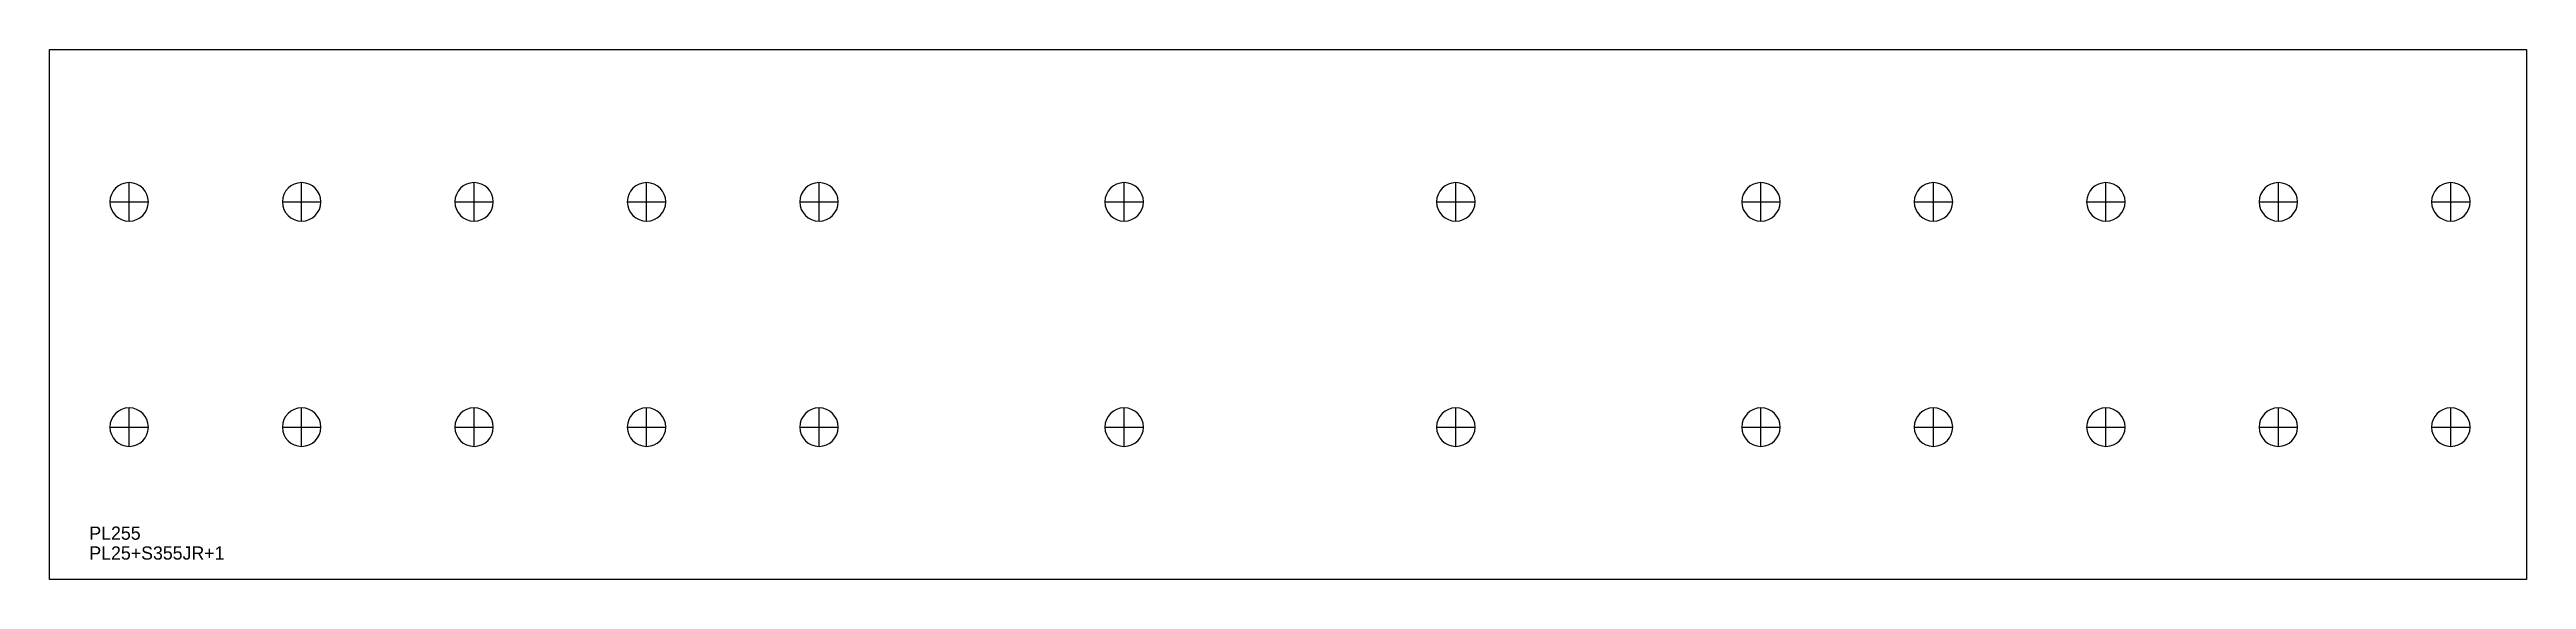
# Model space of a CAD drawing. Extents: x 0 to 1867, y 0 to 400.
import ezdxf

# ---------------------------------------------------------------- set-up
doc = ezdxf.new("R2010")
doc.units = 0
for name, color, linetype in [('30', 7, 'CONTINUOUS'), ('CUT', 7, 'CONTINUOUS'), ('SCRIBE', 3, 'CONTINUOUS'), ('TEXT', 7, 'CONTINUOUS')]:
    doc.layers.add(name, color=color, linetype=linetype)

msp = doc.modelspace()

# ---------------------------------------------------------------- linework, layer by layer
at = {"layer": '30', "color": 7, "linetype": 'CONTINUOUS'}
for p, q in [((60, 270.5), (60, 299.5)), ((190, 270.5), (190, 299.5)), ((320, 270.5), (320, 299.5)), ((450, 270.5), (450, 299.5)), ((580, 270.5), (580, 299.5)), ((810, 270.5), (810, 299.5)), ((1060, 270.5), (1060, 299.5)), ((1290, 270.5), (1290, 299.5)), ((1420, 270.5), (1420, 299.5)), ((1550, 270.5), (1550, 299.5)), ((1680, 270.5), (1680, 299.5)), ((1810, 270.5), (1810, 299.5)), ((45.5, 285), (74.5, 285)), ((175.5, 285), (204.5, 285)), ((305.5, 285), (334.5, 285)), ((435.5, 285), (464.5, 285)), ((565.5, 285), (594.5, 285)), ((795.5, 285), (824.5, 285)), ((1045.5, 285), (1074.5, 285)), ((1275.5, 285), (1304.5, 285)), ((1405.5, 285), (1434.5, 285)), ((1535.5, 285), (1564.5, 285)), ((1665.5, 285), (1694.5, 285)), ((1795.5, 285), (1824.5, 285)), ((45.5, 115), (74.5, 115)), ((60, 100.5), (60, 129.5)), ((175.5, 115), (204.5, 115)), ((190, 100.5), (190, 129.5)), ((305.5, 115), (334.5, 115)), ((320, 100.5), (320, 129.5)), ((435.5, 115), (464.5, 115)), ((450, 100.5), (450, 129.5)), ((565.5, 115), (594.5, 115)), ((580, 100.5), (580, 129.5)), ((795.5, 115), (824.5, 115)), ((810, 100.5), (810, 129.5)), ((1045.5, 115), (1074.5, 115)), ((1060, 100.5), (1060, 129.5)), ((1275.5, 115), (1304.5, 115)), ((1290, 100.5), (1290, 129.5)), ((1405.5, 115), (1434.5, 115)), ((1420, 100.5), (1420, 129.5)), ((1535.5, 115), (1564.5, 115)), ((1550, 100.5), (1550, 129.5)), ((1665.5, 115), (1694.5, 115)), ((1680, 100.5), (1680, 129.5)), ((1795.5, 115), (1824.5, 115)), ((1810, 100.5), (1810, 129.5))]:
    msp.add_line(p, q, dxfattribs=at)
for points in [[(60, 299.5, 1), (60, 270.5, 1)], [(190, 299.5, 1), (190, 270.5, 1)], [(320, 299.5, 1), (320, 270.5, 1)], [(450, 299.5, 1), (450, 270.5, 1)], [(580, 299.5, 1), (580, 270.5, 1)], [(810, 299.5, 1), (810, 270.5, 1)], [(1060, 299.5, 1), (1060, 270.5, 1)], [(1290, 299.5, 1), (1290, 270.5, 1)], [(1420, 299.5, 1), (1420, 270.5, 1)], [(1550, 299.5, 1), (1550, 270.5, 1)], [(1680, 299.5, 1), (1680, 270.5, 1)], [(1810, 299.5, 1), (1810, 270.5, 1)], [(60, 129.5, 1), (60, 100.5, 1)], [(190, 129.5, 1), (190, 100.5, 1)], [(320, 129.5, 1), (320, 100.5, 1)], [(450, 129.5, 1), (450, 100.5, 1)], [(580, 129.5, 1), (580, 100.5, 1)], [(810, 129.5, 1), (810, 100.5, 1)], [(1060, 129.5, 1), (1060, 100.5, 1)], [(1290, 129.5, 1), (1290, 100.5, 1)], [(1420, 129.5, 1), (1420, 100.5, 1)], [(1550, 129.5, 1), (1550, 100.5, 1)], [(1680, 129.5, 1), (1680, 100.5, 1)], [(1810, 129.5, 1), (1810, 100.5, 1)]]:
    msp.add_lwpolyline(points, format="xyb", close=True, dxfattribs=at)
at = {"layer": 'CUT', "color": 7, "linetype": 'CONTINUOUS'}
msp.add_lwpolyline([(0, 0), (0, 400), (1867, 400), (1867, 0)], close=True, dxfattribs=at)

# ---------------------------------------------------------------- texts
at = {"layer": 'SCRIBE', "color": 3}
msp.add_text('PL255', height=10, dxfattribs=at).set_placement((30, 30))
at = {"layer": 'TEXT', "color": 7}
msp.add_text('PL25+S355JR+1', height=10, dxfattribs=at).set_placement((30, 15))

doc.saveas('drawing.dxf')
